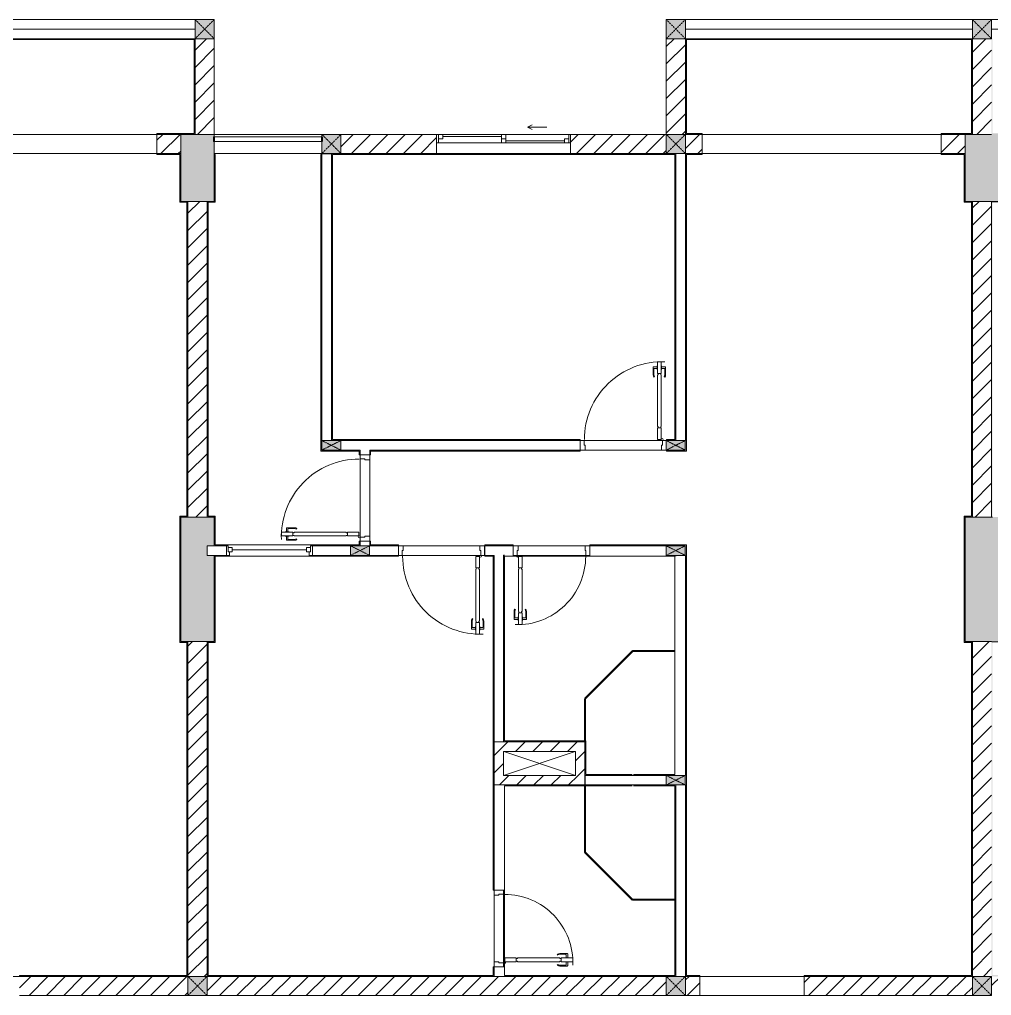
# Model space of a CAD drawing. Header units: millimetres. Extents: x 41758 to 237109, y 3795 to 78637.
# Drawn here: x 168848 to 179008, y 35537 to 45737 of the extents above; entities that cross this region are included whole.
import ezdxf

# ---------------------------------------------------------------- set-up
doc = ezdxf.new("R2010")
doc.units = ezdxf.units.MM
doc.linetypes.add('IMPORT-Dash _2_', pattern=[6, 3, -3])
for name, color, linetype, lineweight in [('0-2', 130, 'Continuous', 9), ('A-DETL-GENF-7', 130, 'Continuous', 9), ('A-DETL-THIN-1', 130, 'Continuous', 9), ('A-DOOR-2', 130, 'Continuous', 9), ('A-FLOR-1', 130, 'Continuous', 9), ('A-FLOR-HRAL-5', 130, 'Continuous', 9), ('A-GLAZ-3', 130, 'Continuous', 9), ('A-GLAZ-CURT-3', 130, 'Continuous', 9), ('A-WALL-1', 130, 'Continuous', 9), ('A-WALL-PATT-3', 130, 'Continuous', 9), ('A_1404_dwg-1', 130, 'Continuous', 9), ('I-WALL', 130, 'Continuous', 9), ('I-WALL-1', 130, 'Continuous', 9), ('S-COLS-1', 130, 'Continuous', 9), ('S-COLS-2', 130, 'Continuous', 9), ('S-COLS-4', 130, 'Continuous', 9), ('S-COLS-7', 130, 'IMPORT-Dash _2_', 9), ('S-COLS-HDLN-1', 130, 'IMPORT-Dash _2_', 9)]:
    doc.layers.add(name, color=color, linetype=linetype, lineweight=lineweight)
pattern_1 = [(45, (0, 0), (-90.50967, 90.50967), [])]

# ---------------------------------------------------------------- blocks, each defined once
blk = doc.blocks.new('A_1404_dwg_NCV_TKTC_KET CAU_rvt-1-TKTC_MB HOÀN THIỆN SÀN TẦNG 3-4-4819833-KeyPlan-CH6')
at = {"layer": 'S-COLS-1'}
for points in [[(61063, 43837), (61128, 43837), (61123, 44537), (60778, 44536), (60778, 43837), (61053, 43837)], [(69253, 43837), (69328, 43837), (69328, 44537), (68978, 44536), (68978, 43837), (69253, 43837)], [(61053, 39237), (61128, 39237), (61128, 40137), (61053, 40137), (61053, 40237), (61128, 40237), (61128, 40536), (60778, 40537), (60778, 39237), (61053, 39237)], [(69253, 39237), (69328, 39237), (69328, 40537), (68978, 40537), (68978, 39237), (69053, 39237)]]:
    blk.add_hatch(color=256, dxfattribs=at).paths.add_polyline_path(points)
at = {"layer": 'A-FLOR-1'}
for p, q in [((65853, 44537), (62453, 44537)), ((64903, 37837), (64153, 37837))]:
    blk.add_line(p, q, dxfattribs=at)
at = {"layer": 'S-COLS-2'}
for p, q in [((60778, 44537), (60778, 44337)), ((61128, 44537), (60928, 44537)), ((68978, 44537), (68978, 44337)), ((69253, 44537), (69053, 44537)), ((60853, 43837), (61053, 43837)), ((69053, 43837), (69253, 43837)), ((61053, 40537), (60853, 40537)), ((69253, 40537), (69053, 40537)), ((60853, 39237), (61053, 39237)), ((69053, 39237), (69253, 39237))]:
    blk.add_line(p, q, dxfattribs=at)
blk = doc.blocks.new('A_1404_dwg_DOOR_CW_01 CANH MO-PANEL KINH - DIW_01-900x2200-CỬA GỖ VÂN LAMINATE-553393-TKTC_MB HOÀN THIỆN SÀN TẦNG 3-4-4819840-KeyPlan-CH6')
at = {"layer": 'A-DETL-GENF-7'}
for p, q in [((105159, 29624), (105159, 29703)), ((105202, 29707), (105163, 29707)), ((105167, 29686), (105167, 29624)), ((105202, 29690), (105171, 29690)), ((105246, 29707), (105285, 29707)), ((105246, 29690), (105277, 29690)), ((105281, 29686), (105281, 29624)), ((105289, 29624), (105289, 29703)), ((105167, 29598), (105173, 29603)), ((105280, 29598), (105274, 29603))]:
    blk.add_line(p, q, dxfattribs=at)
at = {"layer": 'A-DETL-GENF-7', "flags": 128}
for points in [[(105202, 29679), (105204, 29679), (105204, 29719), (105202, 29719)], [(105204, 29759), (105244, 29759), (105244, 29639), (105204, 29639)], [(105246, 29679), (105244, 29679), (105244, 29719), (105246, 29719)], [(105238, 29083), (105244, 29083), (105244, 29625), (105238, 29625), (105238, 29639), (105210, 29639), (105210, 29625), (105204, 29625), (105204, 29083), (105210, 29083), (105210, 29069), (105238, 29069)], [(105244, 29069), (105204, 29069), (105204, 28949), (105244, 28949)]]:
    blk.add_lwpolyline(points, close=True, dxfattribs=at)
at = {"layer": 'A-DETL-GENF-7'}
blk.add_circle((105194, 28947), 10, dxfattribs=at)
for centre, radius, start, end in [((105163, 29703), 4, 90, 180), ((105194, 28947), 814, 360, 92), ((105171, 29686), 4, 90, 180), ((105277, 29686), 4, 0, 90), ((105285, 29703), 4, 0, 90), ((105204, 29624), 45, 180, 215), ((105204, 29624), 37, 180, 215), ((105244, 29624), 37, 325, 0), ((105244, 29624), 45, 325, 0)]:
    blk.add_arc(centre, radius, start, end, dxfattribs=at)
at = {"layer": 'A-DOOR-2'}
blk.add_line((105194, 28937), (105219, 28937), dxfattribs=at)
at = {"layer": 'A-DOOR-2', "flags": 128}
for points in [[(105151, 28837), (105201, 28837), (105201, 28887), (105191, 28887), (105191, 28937), (105151, 28937)], [(106001, 28837), (106051, 28837), (106051, 28937), (106011, 28937), (106011, 28887), (106001, 28887)]]:
    blk.add_lwpolyline(points, close=True, dxfattribs=at)
blk = doc.blocks.new('A_1404_dwg_DOOR_CW_01 CANH MO-PANEL KINH - DIG_02-800x2200-CỬA NHÔM KÍNH-V60-TKTC_MB HOÀN THIỆN SÀN TẦNG 3-4-4819851-KeyPlan-CH6')
at = {"layer": 'A-DETL-GENF-7'}
for p, q in [((104713, 29524), (104713, 29603)), ((104756, 29607), (104717, 29607)), ((104721, 29586), (104721, 29524)), ((104756, 29590), (104725, 29590)), ((104800, 29607), (104839, 29607)), ((104800, 29590), (104831, 29590)), ((104835, 29586), (104835, 29524)), ((104843, 29524), (104843, 29603)), ((104721, 29498), (104728, 29503)), ((104835, 29498), (104828, 29503))]:
    blk.add_line(p, q, dxfattribs=at)
at = {"layer": 'A-DETL-GENF-7', "flags": 128}
for points in [[(104756, 29579), (104758, 29579), (104758, 29619), (104756, 29619)], [(104798, 29659), (104758, 29659), (104758, 29539), (104798, 29539)], [(104800, 29579), (104798, 29579), (104798, 29619), (104800, 29619)], [(104764, 29083), (104758, 29083), (104758, 29525), (104764, 29525), (104764, 29539), (104792, 29539), (104792, 29525), (104798, 29525), (104798, 29083), (104792, 29083), (104792, 29069), (104764, 29069)], [(104758, 29069), (104798, 29069), (104798, 28949), (104758, 28949)]]:
    blk.add_lwpolyline(points, close=True, dxfattribs=at)
at = {"layer": 'A-DETL-GENF-7'}
blk.add_circle((104808, 28947), 10, dxfattribs=at)
for centre, radius, start, end in [((104808, 28947), 714, 88, 180), ((104717, 29603), 4, 90, 180), ((104725, 29586), 4, 90, 180), ((104831, 29586), 4, 0, 90), ((104839, 29603), 4, 0, 90), ((104758, 29524), 45, 180, 215), ((104758, 29524), 37, 180, 215), ((104798, 29524), 37, 325, 0), ((104798, 29524), 45, 325, 0)]:
    blk.add_arc(centre, radius, start, end, dxfattribs=at)
at = {"layer": 'A-DOOR-2'}
blk.add_line((104808, 28937), (104783, 28937), dxfattribs=at)
at = {"layer": 'A-DOOR-2', "flags": 128}
for points in [[(104051, 28837), (104051, 28937), (104091, 28937), (104091, 28887), (104101, 28887), (104101, 28837)], [(104801, 28837), (104801, 28887), (104811, 28887), (104811, 28937), (104851, 28937), (104851, 28837)]]:
    blk.add_lwpolyline(points, close=True, dxfattribs=at)
blk = doc.blocks.new('A_1404_dwg_DOOR_CW_01 CANH MO-PANEL KINH - DIW_01-900x2200-CỬA GỖ VÂN LAMINATE-V61-TKTC_MB HOÀN THIỆN SÀN TẦNG 3-4-4819852-KeyPlan-CH6')
at = {"layer": 'A-DETL-GENF-7'}
for p, q in [((103259, 27050), (103259, 26970)), ((103267, 27076), (103274, 27071)), ((103267, 26987), (103267, 27050)), ((103381, 27076), (103374, 27071)), ((103381, 26987), (103381, 27050)), ((103389, 27050), (103389, 26970)), ((103302, 26966), (103263, 26966)), ((103302, 26983), (103271, 26983)), ((103346, 26983), (103377, 26983)), ((103346, 26966), (103385, 26966))]:
    blk.add_line(p, q, dxfattribs=at)
at = {"layer": 'A-DETL-GENF-7', "flags": 128}
for points in [[(103344, 27605), (103304, 27605), (103304, 27725), (103344, 27725)], [(103338, 27591), (103344, 27591), (103344, 27049), (103338, 27049), (103338, 27035), (103310, 27035), (103310, 27049), (103304, 27049), (103304, 27591), (103310, 27591), (103310, 27605), (103338, 27605)], [(103304, 26915), (103344, 26915), (103344, 27035), (103304, 27035)], [(103302, 26995), (103304, 26995), (103304, 26955), (103302, 26955)], [(103346, 26995), (103344, 26995), (103344, 26955), (103346, 26955)]]:
    blk.add_lwpolyline(points, close=True, dxfattribs=at)
at = {"layer": 'A-DETL-GENF-7'}
blk.add_circle((103294, 27727), 10, dxfattribs=at)
for centre, radius, start, end in [((103294, 27727), 814, 268, 0), ((103304, 27050), 45, 145, 180), ((103304, 27050), 37, 145, 180), ((103344, 27050), 37, 0, 35), ((103344, 27050), 45, 0, 35), ((103263, 26970), 4, 180, 270), ((103271, 26987), 4, 180, 270), ((103377, 26987), 4, 270, 0), ((103385, 26970), 4, 270, 0)]:
    blk.add_arc(centre, radius, start, end, dxfattribs=at)
at = {"layer": 'A-DOOR-2'}
blk.add_line((103294, 27737), (103319, 27737), dxfattribs=at)
at = {"layer": 'A-DOOR-2', "flags": 128}
blk.add_lwpolyline([(103253, 27837), (103301, 27837), (103301, 27787), (103291, 27787), (103291, 27737), (103253, 27737)], dxfattribs=at)
blk.add_lwpolyline([(104151, 27837), (104151, 27737), (104111, 27737), (104111, 27787), (104101, 27787), (104101, 27837)], close=True, dxfattribs=at)
blk = doc.blocks.new('A_1404_dwg_M_Fixed - 900 x 1400-901191-TKTC_MB HOÀN THIỆN SÀN TẦNG 3-4-4819853-KeyPlan-CH6')
at = {"layer": 'A-GLAZ-3'}
blk.add_line((107014, 28878), (107788, 28878), dxfattribs=at)
at = {"layer": 'A-GLAZ-3', "flags": 128}
for points in [[(106983, 28900), (106983, 28937), (106951, 28937)], [(106951, 28837), (106970, 28837), (106970, 28900), (107014, 28900), (107014, 28856), (106970, 28856)], [(107832, 28856), (107788, 28856), (107788, 28900), (107832, 28900), (107832, 28837), (107849, 28837)], [(107819, 28900), (107819, 28937), (107851, 28937)]]:
    blk.add_lwpolyline(points, dxfattribs=at)
blk = doc.blocks.new('A_1404_dwg_Railing - 50 x 10mm-901205-TKTC_MB HOÀN THIỆN SÀN TẦNG 3-4-4819863-KeyPlan-CH6')
at = {"layer": 'A-FLOR-HRAL-5', "flags": 128}
blk.add_lwpolyline([(107983, 24612), (107983, 24562), (107973, 24562), (107973, 24612)], close=True, dxfattribs=at)
blk = doc.blocks.new('A_1404_dwg_Railing - 50 x 10mm-901205-TKTC_MB HOÀN THIỆN SÀN TẦNG 3-4-V98-KeyPlan-CH6')
at = {"layer": 'A-FLOR-HRAL-5'}
blk.add_line((54058, 44512), (54058, 44462), dxfattribs=at)
at = {"layer": 'A-FLOR-HRAL-5', "flags": 128}
blk.add_lwpolyline([(54048, 44462), (54048, 44512), (54057, 44512)], dxfattribs=at)
blk = doc.blocks.new('A_1404_dwg_Railing - Railing-998577-TKTC_MB HOÀN THIỆN SÀN TẦNG 3-4-4819928-KeyPlan-CH6')
at = {"layer": 'A-FLOR-HRAL-5'}
for p, q in [((62248, 44512), (61133, 44512)), ((61133, 44462), (62248, 44462))]:
    blk.add_line(p, q, dxfattribs=at)
at = {"rotation": 180}
blk.add_blockref('A_1404_dwg_Railing - 50 x 10mm-901205-TKTC_MB HOÀN THIỆN SÀN TẦNG 3-4-4819863-KeyPlan-CH6', (169105, 69074), dxfattribs=at)
blk.add_blockref('A_1404_dwg_Railing - 50 x 10mm-901205-TKTC_MB HOÀN THIỆN SÀN TẦNG 3-4-V98-KeyPlan-CH6', (8200, 0))
blk = doc.blocks.new('A_1404_dwg_System Panel - Glazed-588850-TKTC_MB HOÀN THIỆN SÀN TẦNG 3-4-4819877-KeyPlan-CH6')
at = {"layer": 'A-GLAZ-CURT-3'}
blk.add_hatch(color=256, dxfattribs=at).paths.add_polyline_path([(103602, 32532), (103605, 32537), (103602, 32542), (103163, 32542), (103163, 32532)])
blk.add_line((103163, 32532), (103603, 32532), dxfattribs=at)
at = {"layer": 'A-GLAZ-CURT-3', "flags": 128}
blk.add_lwpolyline([(103605, 32542), (103163, 32542), (103163, 32532)], dxfattribs=at)
blk = doc.blocks.new('A_1404_dwg_System Panel - Glazed-580250-TKTC_MB HOÀN THIỆN SÀN TẦNG 3-4-4819878-KeyPlan-CH6')
at = {"layer": 'A-GLAZ-CURT-3'}
blk.add_hatch(color=256, dxfattribs=at).paths.add_polyline_path([(104097, 32038), (104103, 32047), (103605, 32537), (103605, 32530), (104096, 32039)])
blk.add_line((103602, 32533), (104096, 32039), dxfattribs=at)
at = {"layer": 'A-GLAZ-CURT-3', "flags": 128}
blk.add_lwpolyline([(104104, 32045), (103609, 32540), (103602, 32533)], dxfattribs=at)
blk = doc.blocks.new('A_1404_dwg_System Panel - Glazed-703087-TKTC_MB HOÀN THIỆN SÀN TẦNG 3-4-4819883-KeyPlan-CH6')
at = {"layer": 'A-GLAZ-CURT-3'}
blk.add_hatch(color=256, dxfattribs=at).paths.add_polyline_path([(56804, 37033), (56809, 37036), (56809, 37727), (56799, 37727), (56801, 37033)])
at = {"layer": 'A-GLAZ-CURT-3', "flags": 128}
blk.add_lwpolyline([(56809, 37033), (56809, 37727), (56799, 37727), (56799, 37033)], close=True, dxfattribs=at)
blk = doc.blocks.new('A_1404_dwg_System Panel - Glazed-901203-TKTC_MB HOÀN THIỆN SÀN TẦNG 3-4-4819880-KeyPlan-CH6')
at = {"layer": 'A-GLAZ-CURT-3'}
blk.add_hatch(color=256, dxfattribs=at).paths.add_polyline_path([(103602, 29932), (103603, 29937), (103599, 29942), (103163, 29942), (103163, 29932), (103599, 29932)])
blk.add_line((103163, 29932), (103603, 29932), dxfattribs=at)
at = {"layer": 'A-GLAZ-CURT-3', "flags": 128}
blk.add_lwpolyline([(103601, 29942), (103163, 29942), (103163, 29932)], dxfattribs=at)
blk = doc.blocks.new('A_1404_dwg_System Panel - Glazed-580253-TKTC_MB HOÀN THIỆN SÀN TẦNG 3-4-4819881-KeyPlan-CH6')
at = {"layer": 'A-GLAZ-CURT-3'}
blk.add_hatch(color=256, dxfattribs=at).paths.add_polyline_path([(103606, 29933), (104101, 30435), (104096, 30437), (103603, 29937)])
blk.add_line((103606, 29933), (104104, 30431), dxfattribs=at)
at = {"layer": 'A-GLAZ-CURT-3', "flags": 128}
blk.add_lwpolyline([(104096, 30437), (103599, 29940), (103606, 29933)], dxfattribs=at)
blk = doc.blocks.new('A_1404_dwg_System Panel - Glazed-1013751-TKTC_MB HOÀN THIỆN SÀN TẦNG 3-4-4819884-KeyPlan-CH6')
at = {"layer": 'A-GLAZ-CURT-3'}
blk.add_hatch(color=256, dxfattribs=at).paths.add_polyline_path([(56809, 38192), (56804, 38639), (56799, 38639), (56803, 38192)])
at = {"layer": 'A-GLAZ-CURT-3', "flags": 128}
blk.add_lwpolyline([(56799, 38639), (56799, 38192), (56809, 38192), (56809, 38639)], close=True, dxfattribs=at)
blk = doc.blocks.new('A_1404_dwg_G1_SOF - BO TRU - 100x200-746114-TKTC_MB HOÀN THIỆN SÀN TẦNG 3-4-4819846-KeyPlan-CH6')
at = {"layer": 'S-COLS-1'}
blk.add_hatch(color=256, dxfattribs=at).paths.add_polyline_path([(103253, 27737), (103251, 27837), (103053, 27837), (103053, 27737), (103251, 27737)])
at = {"layer": 'S-COLS-1', "flags": 128}
blk.add_lwpolyline([(103253, 27737), (103053, 27737), (103053, 27837), (103253, 27837)], close=True, dxfattribs=at)
at = {"layer": 'S-COLS-HDLN-1'}
for p, q in [((103253, 27837), (103053, 27737)), ((103253, 27737), (103053, 27837))]:
    blk.add_line(p, q, dxfattribs=at)
blk = doc.blocks.new('A_1404_dwg_DOOR_CW_01 CANH MO-PANEL KINH - DIG_01-900x2200-CỬA NHÔM KÍNH-901226-TKTC_MB HOÀN THIỆN SÀN TẦNG 3-4-4819905-KeyPlan-CH6')
at = {"layer": 'A-DETL-GENF-7'}
for p, q in [((37865, 26650), (37865, 26570)), ((37873, 26676), (37879, 26671)), ((37873, 26587), (37873, 26650)), ((37986, 26676), (37980, 26671)), ((37987, 26587), (37987, 26650)), ((37995, 26650), (37995, 26570)), ((37908, 26566), (37869, 26566)), ((37908, 26583), (37877, 26583)), ((37952, 26583), (37983, 26583)), ((37952, 26566), (37991, 26566))]:
    blk.add_line(p, q, dxfattribs=at)
at = {"layer": 'A-DETL-GENF-7', "flags": 128}
for points in [[(37910, 27205), (37950, 27205), (37950, 27325), (37910, 27325)], [(37916, 27191), (37910, 27191), (37910, 26649), (37916, 26649), (37916, 26635), (37944, 26635), (37944, 26649), (37950, 26649), (37950, 27191), (37944, 27191), (37944, 27205), (37916, 27205)], [(37950, 26515), (37910, 26515), (37910, 26635), (37950, 26635)], [(37908, 26595), (37910, 26595), (37910, 26555), (37908, 26555)], [(37952, 26595), (37950, 26595), (37950, 26555), (37952, 26555)]]:
    blk.add_lwpolyline(points, close=True, dxfattribs=at)
at = {"layer": 'A-DETL-GENF-7'}
blk.add_circle((37960, 27327), 10, dxfattribs=at)
for centre, radius, start, end in [((37960, 27327), 814, 180, 272), ((37910, 26650), 45, 145, 180), ((37910, 26650), 37, 145, 180), ((37950, 26650), 37, 0, 35), ((37950, 26650), 45, 0, 35), ((37869, 26570), 4, 180, 270), ((37877, 26587), 4, 180, 270), ((37983, 26587), 4, 270, 0), ((37991, 26570), 4, 270, 0)]:
    blk.add_arc(centre, radius, start, end, dxfattribs=at)
at = {"layer": 'A-DOOR-2'}
blk.add_line((37960, 27337), (37935, 27337), dxfattribs=at)
at = {"layer": 'A-DOOR-2', "flags": 128}
for points in [[(37153, 27437), (37103, 27437), (37103, 27337), (37143, 27337), (37143, 27387), (37153, 27387)], [(38003, 27437), (37953, 27437), (37953, 27387), (37963, 27387), (37963, 27337), (38003, 27337)]]:
    blk.add_lwpolyline(points, close=True, dxfattribs=at)
blk = doc.blocks.new('A_1404_dwg_NCV_TKTC_TANG 3 - 4_rvt-1-TKTC_MB HOÀN THIỆN SÀN TẦNG 3-4-4819943-KeyPlan-CH6')
at = {"layer": 'A-WALL-PATT-3'}
for points in [[(60928, 44547), (60928, 45537), (60918, 45537), (60918, 44547)], [(66063, 44537), (66063, 45537), (66053, 45537), (66053, 44537)], [(69053, 44547), (69053, 45537), (69043, 45537), (69043, 44547)], [(69263, 44547), (69263, 45537), (69253, 45537), (69253, 44547)], [(60772, 43827), (60778, 43827), (60778, 44327), (60768, 44327), (60768, 43827)], [(61138, 43827), (61138, 44327), (61128, 44327), (61128, 43827)], [(62243, 41227), (62253, 41227), (62253, 44327), (62243, 44327), (62243, 41237)], [(62353, 41337), (62363, 41337), (62363, 44337), (62353, 44337), (62353, 41347)], [(65943, 41337), (65953, 41337), (65953, 44327), (65943, 44327), (65943, 41347)], [(66063, 41237), (66063, 44337), (66053, 44337), (66053, 41237)], [(68978, 43827), (68978, 44327), (68968, 44327), (68968, 43827)], [(60778, 43827), (60853, 43827), (60853, 43837), (60778, 43837)], [(60843, 40537), (60853, 40537), (60853, 43827), (60843, 43827), (60843, 40547)], [(61063, 40536), (61063, 43837), (61053, 43837), (61053, 40536)], [(61063, 43827), (61128, 43827), (61123, 43837), (61063, 43837)], [(69053, 43827), (69053, 43837), (68978, 43837), (68978, 43827), (69043, 43827)], [(69043, 40537), (69053, 40537), (69053, 43827), (69043, 43827), (69043, 40547)], [(69253, 43827), (69328, 43827), (69328, 43837), (69253, 43837)], [(69253, 40537), (69263, 40537), (69263, 43827), (69253, 43827), (69253, 40547)], [(62453, 41227), (62643, 41227), (62643, 41237), (62253, 41237), (62253, 41227)], [(60843, 40537), (60843, 40547), (60768, 40547), (60768, 40537), (60778, 40537)], [(60778, 39227), (60778, 40537), (60768, 40537), (60768, 39227)], [(61128, 40536), (61138, 40537), (61138, 40546), (61063, 40546), (61063, 40536)], [(61128, 40247), (61138, 40247), (61138, 40536), (61128, 40536), (61128, 40287)], [(68968, 40537), (69043, 40537), (69043, 40547), (68968, 40547)], [(68978, 39227), (68978, 40537), (68968, 40537), (68968, 39227)], [(66053, 35747), (66063, 35747), (66063, 40247), (66053, 40247), (66053, 35747)], [(61128, 39227), (61138, 39227), (61138, 40127), (61128, 40127), (61128, 39237)], [(60853, 39227), (60853, 39237), (60778, 39237), (60778, 39227), (60843, 39227)], [(60853, 35747), (60853, 39227), (60843, 39227), (60843, 35747)], [(61053, 39227), (61128, 39227), (61128, 39237), (61053, 39237)], [(61063, 35747), (61063, 39227), (61053, 39227), (61053, 35747)], [(69043, 39227), (69053, 39227), (69053, 39237), (68978, 39237), (68978, 39227)], [(69053, 35747), (69053, 39227), (69043, 39227), (69043, 35747)], [(69253, 39227), (69328, 39227), (69328, 39237), (69253, 39237)], [(69253, 35747), (69263, 35747), (69263, 39227), (69253, 39227), (69253, 37336)], [(64043, 35737), (64043, 35747), (61053, 35747), (61053, 35737), (62861, 35737)]]:
    blk.add_hatch(color=256, dxfattribs=at).paths.add_polyline_path(points)
h = blk.add_hatch(color=256, dxfattribs=at)
h.paths.add_polyline_path([(58028, 44537), (58028, 44547), (57863, 44547), (57863, 44537)])
h.paths.add_polyline_path([(60928, 44537), (60928, 44547), (60528, 44547), (60528, 44537), (60778, 44537)])
h = blk.add_hatch(color=256, dxfattribs=at)
h.paths.add_polyline_path([(68978, 44537), (69053, 44537), (69053, 44547), (68728, 44547), (68728, 44537)])
h.paths.add_polyline_path([(66063, 44537), (66228, 44537), (66228, 44547), (66063, 44547)])
h = blk.add_hatch(color=256, dxfattribs=at)
h.paths.add_polyline_path([(69578, 44537), (69578, 44537), (69578, 44547), (69253, 44547), (69253, 44537), (69328, 44537)])
h.paths.add_polyline_path([(72078, 44537), (72243, 44537), (72243, 44547), (72078, 44547)])
h = blk.add_hatch(color=256, dxfattribs=at)
h.paths.add_polyline_path([(57863, 44327), (58028, 44327), (58028, 44337), (57863, 44337)])
h.paths.add_polyline_path([(60528, 44327), (60778, 44327), (60778, 44337), (60528, 44337)])
h = blk.add_hatch(color=256, dxfattribs=at)
h.paths.add_polyline_path([(63453, 44327), (63453, 44337), (62363, 44337), (62363, 44327), (62861, 44327)])
h.paths.add_polyline_path([(64853, 44327), (65953, 44327), (65953, 44337), (64853, 44337)])
h = blk.add_hatch(color=256, dxfattribs=at)
h.paths.add_polyline_path([(66228, 44327), (66228, 44337), (66063, 44337), (66063, 44327)])
h.paths.add_polyline_path([(68978, 44327), (68978, 44337), (68728, 44337), (68728, 44327), (68968, 44327)])
h = blk.add_hatch(color=256, dxfattribs=at)
h.paths.add_polyline_path([(64153, 41337), (64954, 41337), (64954, 41347), (62363, 41347), (62363, 41337), (64053, 41337)])
h.paths.add_polyline_path([(65943, 41337), (65943, 41347), (65854, 41347), (65854, 41337)])
h = blk.add_hatch(color=256, dxfattribs=at)
h.paths.add_polyline_path([(62643, 40237), (62653, 40237), (62653, 40287), (62643, 40287), (62643, 40247)])
h.paths.add_polyline_path([(62643, 41187), (62653, 41187), (62653, 41237), (62643, 41237), (62643, 41227)])
h = blk.add_hatch(color=256, dxfattribs=at)
h.paths.add_polyline_path([(62763, 41227), (64954, 41227), (64954, 41237), (62753, 41237), (62753, 41227)])
h.paths.add_polyline_path([(66063, 41227), (66063, 41237), (65854, 41237), (65854, 41227), (66053, 41227)])
h = blk.add_hatch(color=256, dxfattribs=at)
h.paths.add_polyline_path([(62753, 40247), (62763, 40247), (62763, 40287), (62753, 40287)])
h.paths.add_polyline_path([(62763, 41187), (62763, 41227), (62753, 41227), (62753, 41187)])
h = blk.add_hatch(color=256, dxfattribs=at)
h.paths.add_polyline_path([(62643, 40237), (62643, 40247), (62155, 40247), (62155, 40237), (62553, 40237)])
h.paths.add_polyline_path([(61128, 40237), (61255, 40237), (61255, 40247), (61128, 40247)])
h = blk.add_hatch(color=256, dxfattribs=at)
h.paths.add_polyline_path([(64254, 40237), (64254, 40247), (63955, 40247), (63955, 40237), (64153, 40237)])
h.paths.add_polyline_path([(65853, 40237), (66053, 40237), (66053, 40247), (65054, 40247), (65054, 40237)])
h.paths.add_polyline_path([(63055, 40237), (63055, 40247), (62753, 40247), (62753, 40237), (62861, 40237)])
h = blk.add_hatch(color=256, dxfattribs=at)
h.paths.add_polyline_path([(61138, 40127), (61255, 40127), (61255, 40137), (61128, 40137), (61128, 40127)])
h.paths.add_polyline_path([(62753, 40127), (63055, 40127), (63055, 40137), (62155, 40137), (62155, 40127), (62553, 40127)])
h.paths.add_polyline_path([(63955, 40127), (64043, 40127), (64043, 40137), (63955, 40137)])
h = blk.add_hatch(color=256, dxfattribs=at)
h.paths.add_polyline_path([(64053, 35737), (64053, 35837), (64043, 35837), (64043, 35737)])
h.paths.add_polyline_path([(64043, 36637), (64053, 36637), (64053, 40137), (64043, 40137), (64043, 37336)])
h = blk.add_hatch(color=256, dxfattribs=at)
h.paths.add_polyline_path([(60853, 35737), (60853, 35747), (59093, 35747), (59093, 35737)])
h.paths.add_polyline_path([(57853, 35737), (58003, 35737), (58003, 35747), (57853, 35747)])
h = blk.add_hatch(color=256, dxfattribs=at)
h.paths.add_polyline_path([(66203, 35737), (66203, 35747), (66053, 35747), (66053, 35737)])
h.paths.add_polyline_path([(67293, 35737), (69053, 35737), (69053, 35747), (67293, 35747)])
h = blk.add_hatch(color=256, dxfattribs=at)
h.paths.add_polyline_path([(72236, 35737), (72253, 35737), (72253, 35747), (72103, 35747), (72105, 35737)])
h.paths.add_polyline_path([(71013, 35737), (71013, 35747), (69253, 35747), (69253, 35737), (69263, 35737)])
at = {"layer": 'A-DETL-THIN-1'}
blk.add_line((65004, 37837), (65004, 37737), dxfattribs=at)
at = {"layer": 'A-FLOR-1'}
for p, q in [((61128, 44337), (61128, 44327)), ((62253, 44332), (62253, 44337)), ((62653, 41147), (62653, 40327)), ((64294, 40137), (65014, 40137)), ((64153, 35877), (64153, 36597)), ((58003, 35737), (59093, 35737)), ((66203, 35737), (67293, 35737))]:
    blk.add_line(p, q, dxfattribs=at)
at = {"layer": 'A-FLOR-1', "flags": 128}
for points in [[(60528, 44337), (60528, 44537), (58028, 44537), (58028, 44337), (60528, 44337), (58028, 44337)], [(68728, 44337), (68728, 44537), (66228, 44537), (66228, 44337), (68728, 44337), (66228, 44337)]]:
    blk.add_lwpolyline(points, dxfattribs=at)
for points in [[(64994, 41337), (65814, 41337)], [(65804, 41237), (65004, 41237)], [(62753, 41137), (62753, 40337)], [(63105, 40237), (63905, 40237)], [(64304, 40237), (65004, 40237)], [(63915, 40137), (63095, 40137)], [(64053, 35887), (64053, 36587)], [(66203, 35537), (67293, 35537), (67293, 35737), (66203, 35737)]]:
    blk.add_lwpolyline(points, close=True, dxfattribs=at)
at = {"layer": 'A-WALL-1'}
for p, q in [((66053, 44337), (65953, 44337)), ((65953, 44337), (65953, 41337)), ((66053, 41337), (66053, 44337)), ((64954, 41337), (62453, 41337)), ((64954, 41237), (64954, 41337)), ((64994, 41337), (65814, 41337)), ((62453, 41237), (62653, 41237)), ((62653, 41237), (62653, 41187)), ((62753, 41227), (62753, 41237)), ((62753, 41237), (64954, 41237)), ((62753, 41187), (62753, 41227)), ((65804, 41237), (65004, 41237)), ((62653, 41187), (62753, 41187)), ((62653, 40327), (62653, 41147)), ((62753, 41137), (62753, 40337)), ((61255, 40237), (61128, 40237)), ((61255, 40137), (61255, 40237)), ((62155, 40237), (62155, 40137)), ((62553, 40237), (62155, 40237)), ((62753, 40287), (62653, 40287)), ((62653, 40287), (62653, 40237)), ((62753, 40247), (62753, 40287)), ((62753, 40237), (62753, 40247)), ((63055, 40237), (62753, 40237)), ((63055, 40137), (63055, 40237)), ((63105, 40237), (63905, 40237)), ((63955, 40237), (63955, 40137)), ((64254, 40237), (63955, 40237)), ((64254, 40138), (64254, 40237)), ((64304, 40237), (65004, 40237)), ((65054, 40237), (65054, 40138)), ((65853, 40237), (65054, 40237)), ((61128, 40137), (61255, 40137)), ((62155, 40137), (62553, 40137)), ((62753, 40137), (63055, 40137)), ((63915, 40137), (63095, 40137)), ((63955, 40137), (64043, 40137)), ((65953, 40137), (65953, 40128)), ((66053, 37837), (66053, 40137)), ((64153, 37737), (64053, 37737)), ((64053, 37737), (64053, 36637)), ((64053, 36637), (64153, 36637)), ((64053, 35887), (64053, 36587)), ((64153, 35837), (64053, 35837)), ((64053, 35837), (64053, 35737)), ((64053, 35737), (64153, 35737))]:
    blk.add_line(p, q, dxfattribs=at)
at = {"layer": 'A-WALL-1', "flags": 128}
for points in [[(61128, 44512), (61128, 44537), (62252, 44537), (62252, 44512)], [(62252, 44462), (62252, 44337), (61128, 44337), (61128, 44462)], [(62353, 41337), (62353, 44332), (62253, 44332), (62253, 41337)], [(61128, 40237), (61053, 40237), (61053, 40137), (61128, 40137)], [(64043, 40137), (64053, 40137), (64053, 38187), (64153, 38187), (64153, 40137), (64163, 40137)], [(65853, 37837), (65005, 37837), (65005, 37737), (65853, 37737)], [(65953, 37737), (65953, 35737), (66053, 35737), (66053, 37737)]]:
    blk.add_lwpolyline(points, dxfattribs=at)
at = {"layer": 'I-WALL'}
for p, q in [((57863, 45537), (60918, 45537)), ((60918, 45527), (57863, 45527)), ((66063, 45537), (69043, 45537)), ((69043, 45527), (66063, 45527)), ((63453, 44337), (64853, 44337)), ((64853, 44327), (63453, 44327)), ((62453, 41337), (64954, 41337)), ((62653, 41187), (62653, 41237)), ((64954, 41237), (62753, 41237)), ((62753, 41227), (62753, 41187)), ((61128, 40237), (61255, 40237)), ((61255, 40247), (62155, 40247)), ((62155, 40237), (62553, 40237)), ((62653, 40237), (62653, 40287)), ((62753, 40287), (62753, 40247)), ((62753, 40237), (63055, 40237)), ((63955, 40237), (64254, 40237)), ((65054, 40237), (65853, 40237)), ((61255, 40137), (61128, 40137)), ((62155, 40127), (61255, 40127)), ((62553, 40137), (62155, 40137)), ((63055, 40137), (62753, 40137)), ((64043, 40137), (63955, 40137)), ((65054, 40128), (64254, 40128)), ((64053, 36637), (64053, 37737)), ((64163, 36637), (64163, 35837)), ((64053, 35737), (64053, 35837))]:
    blk.add_line(p, q, dxfattribs=at)
at = {"layer": 'I-WALL-1'}
for p, q in [((62353, 44337), (62353, 41337)), ((65953, 44337), (65853, 44337)), ((62753, 41237), (62753, 41227)), ((62753, 40247), (62753, 40237)), ((65953, 40128), (65953, 40137)), ((66053, 40137), (66053, 37837)), ((65943, 39142), (65943, 39132)), ((65009, 38197), (64999, 38197)), ((65943, 36542), (65943, 36532)), ((65853, 35737), (65953, 35737))]:
    blk.add_line(p, q, dxfattribs=at)
at = {"layer": 'I-WALL-1', "flags": 128}
for points in [[(60918, 45537), (60918, 44547), (60528, 44547), (60528, 44537), (60928, 44537), (60928, 44547), (60928, 45537)], [(66063, 44547), (66063, 45537), (66053, 45537), (66053, 44537), (66063, 44537), (66228, 44537), (66228, 44547)], [(69043, 45537), (69043, 44547), (68728, 44547), (68728, 44537), (69053, 44537), (69053, 44547), (69053, 45537)], [(60853, 39227), (60853, 39237), (60778, 39237), (60778, 40537), (60843, 40537), (60853, 40537), (60853, 43827), (60853, 43837), (60778, 43837), (60778, 44327), (60778, 44337), (60528, 44337), (60528, 44327), (60768, 44327), (60768, 43827), (60778, 43827), (60843, 43827), (60843, 40547), (60768, 40547), (60768, 40537), (60768, 39227), (60778, 39227), (60843, 39227), (60843, 35747), (59093, 35747), (59093, 35737), (60853, 35737), (60853, 35747)], [(69053, 39227), (69053, 39237), (68978, 39237), (68978, 40537), (69043, 40537), (69053, 40537), (69053, 43827), (69053, 43837), (68978, 43837), (68978, 44327), (68978, 44337), (68728, 44337), (68728, 44327), (68968, 44327), (68968, 43827), (68978, 43827), (69043, 43827), (69043, 40547), (68968, 40547), (68968, 40537), (68968, 39227), (68978, 39227), (69043, 39227), (69043, 35747), (67293, 35747), (67293, 35737), (69053, 35737), (69053, 35747)]]:
    blk.add_lwpolyline(points, close=True, dxfattribs=at)
for points in [[(61128, 43827), (61138, 43827), (61138, 44327), (61128, 44327), (61128, 43837), (61063, 43837), (61053, 43837), (61053, 40536), (61063, 40536), (61128, 40536), (61128, 40247), (61128, 40237)], [(62253, 41337), (62253, 44327), (62243, 44327), (62243, 41227), (62253, 41227), (62643, 41227), (62643, 41187), (62653, 41187)], [(62453, 44337), (62363, 44337), (62353, 44337)], [(64954, 41337), (64954, 41347), (62363, 41347), (62363, 44327), (63453, 44327), (63453, 44337), (62453, 44337)], [(65853, 44337), (64853, 44337), (64853, 44327), (65943, 44327), (65943, 41347), (65854, 41347), (65854, 41337)], [(65854, 41237), (65854, 41227), (66063, 41227), (66063, 41237), (66063, 44327), (66228, 44327), (66228, 44337), (66063, 44337), (66053, 44337), (66053, 41337)], [(65953, 41337), (65953, 44327), (65953, 44337)], [(69328, 43837), (69253, 43837), (69253, 43827), (69253, 40537), (69263, 40537)], [(61255, 40237), (61255, 40247), (61138, 40247), (61138, 40536), (61138, 40546), (61063, 40546), (61063, 43827), (61128, 43827)], [(62653, 41237), (62643, 41237), (62453, 41237)], [(62753, 41187), (62763, 41187), (62763, 41227), (64954, 41227), (64954, 41237)], [(62653, 40287), (62643, 40287), (62643, 40247), (62155, 40247), (62155, 40237)], [(63055, 40237), (63055, 40247), (62763, 40247), (62763, 40287), (62753, 40287)], [(64254, 40237), (64254, 40247), (63955, 40247), (63955, 40237)], [(66053, 35737), (66203, 35737), (66203, 35747), (66063, 35747), (66063, 40247), (66053, 40247), (65054, 40247), (65054, 40237)], [(61128, 40137), (61128, 40127), (61128, 39237), (61053, 39237), (61053, 39227), (61053, 35747), (61053, 35737)], [(64053, 35837), (64043, 35837), (64043, 35747), (61063, 35747), (61063, 39227), (61128, 39227), (61138, 39227), (61138, 40127), (61255, 40127), (61255, 40137)], [(62155, 40137), (62155, 40127), (63055, 40127), (63055, 40137)], [(63955, 40137), (63955, 40127), (64043, 40127), (64043, 36637), (64053, 36637)], [(64053, 37737), (64053, 40137), (64043, 40137)], [(64163, 40138), (64153, 40138), (64153, 38187), (64163, 38187), (65003, 38187), (65003, 37847), (65003, 37837), (65853, 37837)], [(64999, 38197), (64163, 38197), (64163, 40128), (64254, 40128), (64254, 40138)], [(65054, 40138), (65054, 40128), (65943, 40128), (65943, 39142)], [(65943, 39132), (65943, 37847), (65512, 37847)], [(65496, 37847), (65013, 37847), (65013, 38187), (65013, 38197)], [(65853, 37737), (64163, 37737), (64153, 37737)], [(64153, 36637), (64163, 36637), (64163, 37727), (65496, 37727)], [(65512, 37727), (65943, 37727), (65943, 36542)], [(65953, 35737), (65953, 35747), (65953, 37727), (65953, 37737)], [(66053, 37737), (66053, 35747), (66053, 35737)], [(65943, 36532), (65943, 35747), (64163, 35747), (64163, 35837), (64153, 35837)], [(61053, 35737), (64043, 35737), (64053, 35737)], [(64153, 35737), (64163, 35737), (65853, 35737)]]:
    blk.add_lwpolyline(points, dxfattribs=at)
for name, p in [('A_1404_dwg_Railing - Railing-998577-TKTC_MB HOÀN THIỆN SÀN TẦNG 3-4-4819928-KeyPlan-CH6', (0, 0)), ('A_1404_dwg_System Panel - Glazed-1013751-TKTC_MB HOÀN THIỆN SÀN TẦNG 3-4-4819884-KeyPlan-CH6', (8200, 0)), ('A_1404_dwg_System Panel - Glazed-703087-TKTC_MB HOÀN THIỆN SÀN TẦNG 3-4-4819883-KeyPlan-CH6', (8200, 0))]:
    blk.add_blockref(name, p)
for name, p, rotation in [('A_1404_dwg_DOOR_CW_01 CANH MO-PANEL KINH - DIW_01-900x2200-CỬA GỖ VÂN LAMINATE-V61-TKTC_MB HOÀN THIỆN SÀN TẦNG 3-4-4819852-KeyPlan-CH6', (169105, 69074), 180), ('A_1404_dwg_G1_SOF - BO TRU - 100x200-746114-TKTC_MB HOÀN THIỆN SÀN TẦNG 3-4-4819846-KeyPlan-CH6', (165505, 69074), 180), ('A_1404_dwg_G1_SOF - BO TRU - 100x200-746114-TKTC_MB HOÀN THIỆN SÀN TẦNG 3-4-4819846-KeyPlan-CH6', (169105, 69074), 180), ('A_1404_dwg_DOOR_CW_01 CANH MO-PANEL KINH - DIG_01-900x2200-CỬA NHÔM KÍNH-901226-TKTC_MB HOÀN THIỆN SÀN TẦNG 3-4-4819905-KeyPlan-CH6', (35316, 78290), 270), ('A_1404_dwg_M_Fixed - 900 x 1400-901191-TKTC_MB HOÀN THIỆN SÀN TẦNG 3-4-4819853-KeyPlan-CH6', (169105, 69074), 180), ('A_1404_dwg_G1_SOF - BO TRU - 100x200-746114-TKTC_MB HOÀN THIỆN SÀN TẦNG 3-4-4819846-KeyPlan-CH6', (165805, 67974), 180), ('A_1404_dwg_DOOR_CW_01 CANH MO-PANEL KINH - DIW_01-900x2200-CỬA GỖ VÂN LAMINATE-553393-TKTC_MB HOÀN THIỆN SÀN TẦNG 3-4-4819840-KeyPlan-CH6', (169105, 69074), 180), ('A_1404_dwg_DOOR_CW_01 CANH MO-PANEL KINH - DIG_02-800x2200-CỬA NHÔM KÍNH-V60-TKTC_MB HOÀN THIỆN SÀN TẦNG 3-4-4819851-KeyPlan-CH6', (169105, 69074), 180), ('A_1404_dwg_G1_SOF - BO TRU - 100x200-746114-TKTC_MB HOÀN THIỆN SÀN TẦNG 3-4-4819846-KeyPlan-CH6', (169105, 67974), 180), ('A_1404_dwg_System Panel - Glazed-580253-TKTC_MB HOÀN THIỆN SÀN TẦNG 3-4-4819881-KeyPlan-CH6', (169105, 69074), 180), ('A_1404_dwg_System Panel - Glazed-901203-TKTC_MB HOÀN THIỆN SÀN TẦNG 3-4-4819880-KeyPlan-CH6', (169105, 69074), 180), ('A_1404_dwg_G1_SOF - BO TRU - 100x200-746114-TKTC_MB HOÀN THIỆN SÀN TẦNG 3-4-4819846-KeyPlan-CH6', (169105, 65574), 180), ('A_1404_dwg_System Panel - Glazed-580250-TKTC_MB HOÀN THIỆN SÀN TẦNG 3-4-4819878-KeyPlan-CH6', (169105, 69074), 180), ('A_1404_dwg_DOOR_CW_01 CANH MO-PANEL KINH - DIG_02-800x2200-CỬA NHÔM KÍNH-V60-TKTC_MB HOÀN THIỆN SÀN TẦNG 3-4-4819851-KeyPlan-CH6', (35216, 140688), 270), ('A_1404_dwg_System Panel - Glazed-588850-TKTC_MB HOÀN THIỆN SÀN TẦNG 3-4-4819877-KeyPlan-CH6', (169105, 69074), 180)]:
    blk.add_blockref(name, p, dxfattribs=dict(rotation=rotation))
blk = doc.blocks.new('A_1404_dwg_1_FAMILY RVT - W01-WxH 1400x1400xmm-V5-TKTC_MB HOÀN THIỆN SÀN TẦNG 3-4-4819954-KeyPlan-CH6')
at = {"layer": 'A-GLAZ-3'}
for p, q in [((64401, 44612), (64604, 44612)), ((63453, 44536), (63453, 44337)), ((63472, 44536), (63472, 44447)), ((63516, 44514), (64130, 44514)), ((64130, 44536), (64175, 44536)), ((64175, 44492), (64130, 44492)), ((64834, 44536), (64834, 44447)), ((64175, 44469), (64789, 44469))]:
    blk.add_line(p, q, dxfattribs=at)
at = {"layer": 'A-GLAZ-3', "flags": 128}
for points in [[(64452, 44638), (64401, 44612), (64452, 44587)], [(64853, 44337), (64853, 44536), (63453, 44536), (63516, 44536)], [(64130, 44447), (64130, 44536), (63516, 44536), (63516, 44492), (63472, 44492)], [(64175, 44447), (64175, 44536), (64834, 44536), (64853, 44536)], [(64834, 44492), (64789, 44492), (64789, 44447)], [(63453, 44447), (63472, 44447), (64130, 44447), (64175, 44447), (64789, 44447), (64853, 44447)]]:
    blk.add_lwpolyline(points, dxfattribs=at)
blk = doc.blocks.new('A_1404_dwg_G1_SOF - BO TRU - 200x200-V17-TKTC_MB HOÀN THIỆN SÀN TẦNG 3-4-4819996-KeyPlan-CH6')
at = {"layer": 'S-COLS-7'}
blk.add_hatch(color=256, dxfattribs=at).paths.add_polyline_path([(69253, 23337), (69253, 23337), (69253, 23537), (69053, 23537), (69053, 23337)])
at = {"layer": 'S-COLS-4', "flags": 128}
blk.add_lwpolyline([(69253, 23537), (69053, 23537), (69053, 23337), (69253, 23337), (69253, 23537)], dxfattribs=at)
at = {"layer": 'S-COLS-HDLN-1'}
for p, q in [((69253, 23537), (69053, 23337)), ((69053, 23537), (69253, 23337))]:
    blk.add_line(p, q, dxfattribs=at)
blk = doc.blocks.new('A_1404_dwg_G1_SOF - BO TRU - 200x200-V22-TKTC_MB HOÀN THIỆN SÀN TẦNG 3-4-4820001-KeyPlan-CH6')
at = {"layer": 'S-COLS-7'}
blk.add_hatch(color=256, dxfattribs=at).paths.add_polyline_path([(99853, 35537), (100053, 35537), (100053, 35737), (99853, 35736)])
at = {"layer": 'S-COLS-4'}
blk.add_line((100053, 35737), (99853, 35737), dxfattribs=at)
at = {"layer": 'S-COLS-4', "flags": 128}
blk.add_lwpolyline([(99853, 35737), (99853, 35537), (100053, 35537), (100053, 35737)], dxfattribs=at)
at = {"layer": 'S-COLS-HDLN-1'}
for p, q in [((100053, 35737), (99853, 35537)), ((99853, 35737), (100053, 35537))]:
    blk.add_line(p, q, dxfattribs=at)
blk = doc.blocks.new('A_1404_dwg_G1_SOF - BO TRU - 200x200-V31-TKTC_MB HOÀN THIỆN SÀN TẦNG 3-4-4820010-KeyPlan-CH6')
at = {"layer": 'S-COLS-7'}
blk.add_hatch(color=256, dxfattribs=at).paths.add_polyline_path([(66053, 35537), (66053, 35737), (65853, 35737), (65853, 35537), (66053, 35537)])
at = {"layer": 'S-COLS-4', "flags": 128}
blk.add_lwpolyline([(65853, 35737), (65853, 35537), (66053, 35537), (66053, 35737)], dxfattribs=at)
at = {"layer": 'S-COLS-HDLN-1'}
for p, q in [((66053, 35737), (65853, 35537)), ((65853, 35737), (66053, 35537))]:
    blk.add_line(p, q, dxfattribs=at)
blk = doc.blocks.new('A_1404_dwg_G1_SOF - BO TRU - 200x200-3054293-TKTC_MB HOÀN THIỆN SÀN TẦNG 3-4-4819986-KeyPlan-CH6')
at = {"layer": 'S-COLS-7'}
blk.add_hatch(color=256, dxfattribs=at).paths.add_polyline_path([(41853, 71512), (42053, 71512), (42052, 71712), (41853, 71712)])
at = {"layer": 'S-COLS-4', "flags": 128}
blk.add_lwpolyline([(42053, 71712), (41853, 71712), (41853, 71512), (42053, 71512)], close=True, dxfattribs=at)
at = {"layer": 'S-COLS-HDLN-1'}
for p, q in [((42053, 71712), (41853, 71512)), ((41853, 71712), (42053, 71512))]:
    blk.add_line(p, q, dxfattribs=at)
blk = doc.blocks.new('A_1404_dwg_G1_SOF - BO TRU - 200x200-V36-TKTC_MB HOÀN THIỆN SÀN TẦNG 3-4-4820015-KeyPlan-CH6')
at = {"layer": 'S-COLS-7'}
blk.add_hatch(color=256, dxfattribs=at).paths.add_polyline_path([(84963, 44337), (85053, 44337), (85053, 44537), (84853, 44537), (84858, 44512), (84858, 44337), (84953, 44337)])
at = {"layer": 'S-COLS-4', "flags": 128}
for points in [[(85053, 44337), (85053, 44537), (84853, 44537), (84853, 44512)], [(84853, 44462), (84853, 44337), (84953, 44337)]]:
    blk.add_lwpolyline(points, dxfattribs=at)
at = {"layer": 'S-COLS-HDLN-1'}
for p, q in [((85053, 44537), (84853, 44337)), ((84853, 44537), (85053, 44337))]:
    blk.add_line(p, q, dxfattribs=at)
blk = doc.blocks.new('A_1404_dwg_G1_SOF - BO TRU - 200x200-V12-TKTC_MB HOÀN THIỆN SÀN TẦNG 3-4-4819991-KeyPlan-CH6')
at = {"layer": 'S-COLS-7'}
blk.add_hatch(color=256, dxfattribs=at).paths.add_polyline_path([(42053, 20337), (42053, 20537), (41853, 20537), (41853, 20337)])
at = {"layer": 'S-COLS-4', "flags": 128}
blk.add_lwpolyline([(42053, 20337), (42053, 20537), (41853, 20537), (41853, 20337)], dxfattribs=at)
at = {"layer": 'S-COLS-HDLN-1'}
for p, q in [((42053, 20537), (41853, 20337)), ((41853, 20537), (42053, 20337))]:
    blk.add_line(p, q, dxfattribs=at)
blk = doc.blocks.new('A_1404_dwg-4819832-KeyPlan-CH6')
at = {"layer": 'A-WALL-PATT-3'}
h = blk.add_hatch(dxfattribs=at)
h.set_pattern_fill('FP_41', color=256, style=0, pattern_type=2)
h.set_pattern_definition(pattern_1)
h.paths.add_polyline_path([(61128, 44537), (61128, 45537), (60928, 45537), (60928, 44537)])
h = blk.add_hatch(dxfattribs=at)
h.set_pattern_fill('FP_41', color=256, style=0, pattern_type=2)
h.set_pattern_definition(pattern_1)
h.paths.add_polyline_path([(66053, 44537), (66053, 45537), (65853, 45537), (65853, 44537)])
h = blk.add_hatch(dxfattribs=at)
h.set_pattern_fill('FP_41', color=256, style=0, pattern_type=2)
h.set_pattern_definition(pattern_1)
h.paths.add_polyline_path([(69253, 44537), (69253, 45537), (69053, 45537), (69053, 44537)])
h = blk.add_hatch(dxfattribs=at)
h.set_pattern_fill('FP_41', color=256, style=0, pattern_type=2)
h.set_pattern_definition(pattern_1)
h.paths.add_polyline_path([(60528, 44337), (60778, 44337), (60778, 44537), (60528, 44536)])
h.paths.add_polyline_path([(57853, 44337), (58028, 44337), (58028, 44537), (57853, 44536)])
h = blk.add_hatch(dxfattribs=at)
h.set_pattern_fill('FP_41', color=256, style=0, pattern_type=2)
h.set_pattern_definition(pattern_1)
h.paths.add_polyline_path([(62453, 44337), (63453, 44337), (63453, 44536), (62453, 44536), (62453, 44462)])
h.paths.add_polyline_path([(65853, 44337), (65853, 44536), (64853, 44536), (64853, 44337)])
h = blk.add_hatch(dxfattribs=at)
h.set_pattern_fill('FP_41', color=256, style=0, pattern_type=2)
h.set_pattern_definition(pattern_1)
h.paths.add_polyline_path([(68728, 44337), (68978, 44337), (68978, 44536), (68728, 44536)])
h.paths.add_polyline_path([(66053, 44337), (66228, 44337), (66228, 44536), (66053, 44536)])
h = blk.add_hatch(dxfattribs=at)
h.set_pattern_fill('FP_41', color=256, style=0, pattern_type=2)
h.set_pattern_definition(pattern_1)
h.paths.add_polyline_path([(61053, 40537), (61053, 43837), (60853, 43837), (60853, 40537)])
h = blk.add_hatch(dxfattribs=at)
h.set_pattern_fill('FP_41', color=256, style=0, pattern_type=2)
h.set_pattern_definition(pattern_1)
h.paths.add_polyline_path([(69253, 40537), (69253, 43837), (69053, 43837), (69053, 40537)])
h = blk.add_hatch(dxfattribs=at)
h.set_pattern_fill('FP_41', color=256, style=0, pattern_type=2)
h.set_pattern_definition(pattern_1)
h.paths.add_polyline_path([(61053, 35737), (61053, 39237), (60853, 39237), (60853, 35737)])
h = blk.add_hatch(dxfattribs=at)
h.set_pattern_fill('FP_41', color=256, style=0, pattern_type=2)
h.set_pattern_definition(pattern_1)
h.paths.add_polyline_path([(69253, 35737), (69253, 39237), (69053, 39237), (69053, 35737)])
h = blk.add_hatch(dxfattribs=at)
h.set_pattern_fill('FP_41', color=256, style=0, pattern_type=2)
h.set_pattern_definition(pattern_1)
h.paths.add_polyline_path([(64053, 37837), (64153, 37837), (64153, 38187), (64053, 38187), (64053, 38087)])
h = blk.add_hatch(dxfattribs=at)
h.set_pattern_fill('FP_41', color=256, style=0, pattern_type=2)
h.set_pattern_definition(pattern_1)
h.paths.add_polyline_path([(64903, 38087), (65003, 38087), (65003, 38187), (64153, 38187), (64153, 38087)])
h = blk.add_hatch(dxfattribs=at)
h.set_pattern_fill('FP_41', color=256, style=0, pattern_type=2)
h.set_pattern_definition(pattern_1)
h.paths.add_polyline_path([(64903, 37837), (65003, 37837), (65003, 38087), (64903, 38087)])
h = blk.add_hatch(dxfattribs=at)
h.set_pattern_fill('FP_41', color=256, style=0, pattern_type=2)
h.set_pattern_definition(pattern_1)
h.paths.add_polyline_path([(64903, 37737), (65003, 37737), (65003, 37837), (64053, 37837), (64053, 37737), (64153, 37737)])
h = blk.add_hatch(dxfattribs=at)
h.set_pattern_fill('FP_41', color=256, style=0, pattern_type=2)
h.set_pattern_definition(pattern_1)
h.paths.add_polyline_path([(74253, 35537), (77253, 35537), (77253, 35737), (74253, 35737)])
h.paths.add_polyline_path([(71013, 35537), (71013, 35737), (69253, 35737), (69253, 35537)])
h.paths.add_polyline_path([(74053, 35537), (74053, 35737), (72105, 35737), (72105, 35537), (72236, 35537)])
h.paths.add_polyline_path([(69053, 35537), (69053, 35737), (67293, 35737), (67293, 35537), (69053, 35537)])
h.paths.add_polyline_path([(66053, 35537), (66203, 35537), (66203, 35737), (66053, 35737)])
h.paths.add_polyline_path([(62861, 35537), (65853, 35537), (65853, 35737), (61053, 35737), (61053, 35537)])
h.paths.add_polyline_path([(58003, 35537), (58003, 35737), (56653, 35737), (56653, 35537), (56998, 35537)])
h.paths.add_polyline_path([(52853, 35537), (56453, 35537), (56453, 35737), (52853, 35737)])
h.paths.add_polyline_path([(59093, 35537), (60853, 35537), (60853, 35737), (59093, 35733)])
at = {"layer": '0-2', "flags": 128}
blk.add_lwpolyline([(64155, 38087), (64903, 37837), (64153, 37837), (64900, 38087)], dxfattribs=at)
at = {"layer": 'A-WALL-1'}
for p, q in [((57853, 45737), (60928, 45737)), ((61128, 45737), (60928, 45737)), ((66053, 45737), (65853, 45737)), ((66053, 45737), (69053, 45737)), ((69253, 45737), (69053, 45737)), ((69253, 45737), (72253, 45737)), ((60928, 45637), (57853, 45637)), ((69053, 45637), (66053, 45637)), ((72253, 45637), (69253, 45637)), ((65853, 45537), (65853, 44537)), ((60778, 44337), (60778, 44537)), ((63453, 44536), (62453, 44536)), ((65853, 44536), (64853, 44536)), ((66228, 44536), (66053, 44536)), ((68978, 44536), (68728, 44536)), ((68978, 44337), (68978, 44536)), ((69053, 44537), (69253, 44537)), ((62253, 44336), (62353, 44336)), ((61053, 43837), (60853, 43837)), ((69253, 43837), (69053, 43837)), ((60853, 40537), (61053, 40537)), ((69053, 40537), (69253, 40537)), ((61053, 39237), (60853, 39237)), ((69253, 39237), (69053, 39237)), ((64053, 38187), (64053, 37737)), ((65003, 37737), (65003, 37837)), ((59093, 35537), (60853, 35537)), ((61053, 35537), (65853, 35537)), ((66053, 35537), (66203, 35537)), ((67293, 35537), (69053, 35537))]:
    blk.add_line(p, q, dxfattribs=at)
at = {"layer": 'A-WALL-1', "flags": 128}
blk.add_lwpolyline([(60928, 44537), (61128, 44537), (61128, 45537)], dxfattribs=at)
blk.add_lwpolyline([(64903, 37837), (64153, 37837), (64153, 38087), (64903, 38087)], close=True, dxfattribs=at)
for name, p in [('A_1404_dwg_NCV_TKTC_KET CAU_rvt-1-TKTC_MB HOÀN THIỆN SÀN TẦNG 3-4-4819833-KeyPlan-CH6', (0, 0)), ('A_1404_dwg_NCV_TKTC_TANG 3 - 4_rvt-1-TKTC_MB HOÀN THIỆN SÀN TẦNG 3-4-4819943-KeyPlan-CH6', (0, 0)), ('A_1404_dwg_G1_SOF - BO TRU - 200x200-3054293-TKTC_MB HOÀN THIỆN SÀN TẦNG 3-4-4819986-KeyPlan-CH6', (19075, -25975)), ('A_1404_dwg_G1_SOF - BO TRU - 200x200-3054293-TKTC_MB HOÀN THIỆN SÀN TẦNG 3-4-4819986-KeyPlan-CH6', (24000, -25975)), ('A_1404_dwg_G1_SOF - BO TRU - 200x200-3054293-TKTC_MB HOÀN THIỆN SÀN TẦNG 3-4-4819986-KeyPlan-CH6', (27200, -25975)), ('A_1404_dwg_1_FAMILY RVT - W01-WxH 1400x1400xmm-V5-TKTC_MB HOÀN THIỆN SÀN TẦNG 3-4-4819954-KeyPlan-CH6', (0, 0)), ('A_1404_dwg_G1_SOF - BO TRU - 200x200-V36-TKTC_MB HOÀN THIỆN SÀN TẦNG 3-4-4820015-KeyPlan-CH6', (-22600, 0)), ('A_1404_dwg_G1_SOF - BO TRU - 200x200-V12-TKTC_MB HOÀN THIỆN SÀN TẦNG 3-4-4819991-KeyPlan-CH6', (24000, 24000)), ('A_1404_dwg_G1_SOF - BO TRU - 200x200-V22-TKTC_MB HOÀN THIỆN SÀN TẦNG 3-4-4820001-KeyPlan-CH6', (-39000, 0)), ('A_1404_dwg_G1_SOF - BO TRU - 200x200-V31-TKTC_MB HOÀN THIỆN SÀN TẦNG 3-4-4820010-KeyPlan-CH6', (0, 0)), ('A_1404_dwg_G1_SOF - BO TRU - 200x200-V17-TKTC_MB HOÀN THIỆN SÀN TẦNG 3-4-4819996-KeyPlan-CH6', (0, 12200))]:
    blk.add_blockref(name, p)

msp = doc.modelspace()

# ---------------------------------------------------------------- block references
at = {"layer": 'A_1404_dwg-1'}
msp.add_blockref('A_1404_dwg-4819832-KeyPlan-CH6', (109755.1, 0), dxfattribs=at)

doc.saveas('drawing.dxf')
